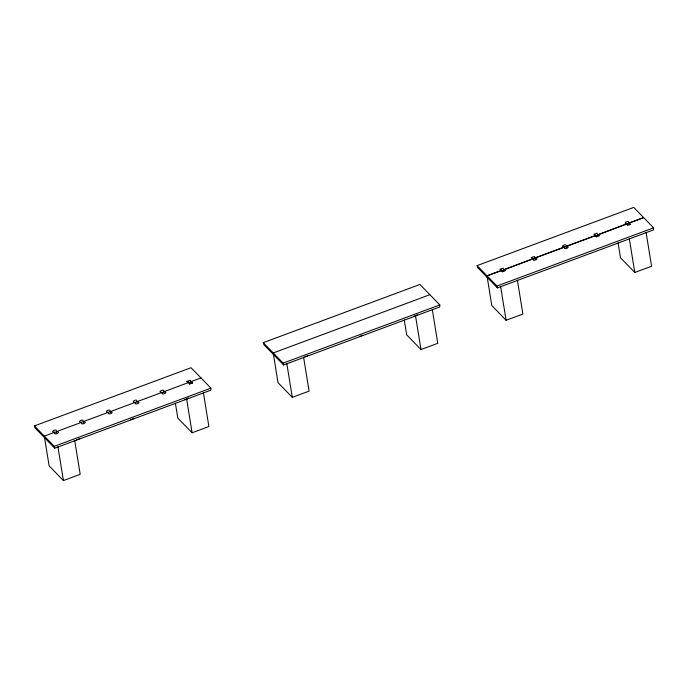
<?xml version="1.0" encoding="UTF-8"?>
<svg xmlns="http://www.w3.org/2000/svg" width="688" height="688" viewBox="0 0 688 688"><rect width="100%" height="100%" fill="white"/><g stroke="black" fill="none" stroke-linecap="round" stroke-linejoin="round"><path stroke-width="1.03" d="M210.915 388.144L210.846 390.199L54.739 448.198L35.14 428.039L34.4 425.915L191.058 367.719L210.915 388.144L54.249 446.34L34.4 425.915M439.795 304.913L439.727 306.968L283.619 364.967L264.003 344.783L263.255 342.658L419.921 284.462L439.795 304.913L283.138 363.109L263.255 342.658M627.422 224.727L627.275 223.815L627.568 225.337L630.681 224.314L628.849 223.213L643.736 217.7L653.6 227.84L653.531 229.904L497.424 287.894L487.826 278.012L487.078 275.897L501.956 270.367L502.36 271.898L505.594 270.599L503.504 269.739L503.797 270.642M186.921 381.333L190.481 380.395M192.597 382.863L189.346 383.973M192.416 382.967L189.811 383.887M477.085 265.611L486.949 275.759L487.431 277.608L477.833 267.735L477.085 265.611L633.751 207.415L643.607 217.563L628.746 223.084L628.892 223.935M54.894 433.173L54.748 432.262L44.324 436.132L44.944 438.118M56.45 432.597L56.296 431.677L81.597 422.286L81.752 423.197M83.3 422.621L83.153 421.701L108.455 412.301L108.601 413.221M137.015 402.669L136.869 401.749L162.17 392.349L162.316 393.269M200.991 377.936L190.576 381.797L190.696 382.571M303.589 357.21L309.084 391.119L292.297 397.354L278.004 382.648L273.196 352.978L429.871 294.705M486.949 275.759L501.887 270.264M564.513 247.749L564.47 246.949L534.757 258L534.911 258.946M595.868 235.348L566.069 246.364L566.198 247.121M503.564 269.773L533.286 258.731L533.424 259.634M533.295 258.748C531.893 262.601 540.759 258.086 534.868 258.12L564.607 247.095L564.745 247.998M564.616 247.181C563.145 250.845 572.081 246.545 566.181 246.485L595.937 235.451L596.075 236.362M597.537 235.477L597.502 234.84L627.275 223.815L627.353 224.279M76.342 439.907L79.696 438.66M184.883 399.582L188.245 398.335L188.159 397.81M308.585 355.429L305.223 356.676L305.137 356.152M359.497 336.509L362.851 335.262M413.772 316.351L417.126 315.104L417.04 314.579M487.078 275.897L496.942 286.036L653.6 227.84M44.488 437.267L49.123 465.879L63.416 480.585L80.195 474.35L74.708 440.44M175.406 403.237L177.805 418.072L192.098 432.778L208.885 426.543L203.39 392.633M404.286 320.006L406.685 334.841L420.987 349.547L437.766 343.312L432.279 309.402M487.173 276.963L491.808 305.575L506.101 320.281L522.889 314.046L517.393 280.136M618.091 242.933L620.49 257.768L634.783 272.474L651.57 266.239L646.075 232.329M597.777 235.726L597.545 234.857L599.575 235.683L596.341 236.982L595.946 235.477M595.851 236.104L595.817 235.313L593.83 234.333L597.064 233.189L597.433 234.883M564.487 247.078C558.475 246.966 567.824 242.228 566.129 246.734M533.2 259.376L533.2 258.611L531.179 257.613L534.473 256.469L534.817 258.37M501.87 271.02L501.827 270.229L499.849 269.249L503.195 268.122L503.547 270.393M192.563 382.519L190.653 381.814L192.683 382.623M186.947 381.565L188.985 382.313M187.059 381.668L188.89 382.304M135.287 402.308C129.292 402.368 138.15 397.767 136.817 401.646M83.214 421.744C89.13 421.675 80.341 426.25 81.648 422.389M56.339 431.711C62.264 431.591 53.569 436.261 54.791 432.365M54.722 432.236C48.719 432.356 57.568 427.669 56.253 431.574M566.138 246.459L566.439 247.37M534.851 258.112L535.126 258.998M110.063 411.768C116.031 411.759 107.027 416.231 108.506 412.413M81.58 422.26C75.594 422.38 84.418 417.693 83.11 421.598M190.344 380.197L190.524 381.694M163.761 391.807C169.695 391.79 160.897 396.314 162.213 392.452M108.429 412.284C102.452 412.327 111.31 407.752 109.96 411.622M628.815 223.187L629.107 224.107M627.215 223.72L627.172 224.46M162.144 392.332C156.15 392.513 164.948 387.731 163.675 391.67M136.895 401.775C142.872 401.783 133.997 406.281 135.364 402.437M189.166 383.887L189.054 382.433M273.188 352.867L273.824 354.888M496.942 286.036L497.424 287.894M283.138 363.109L283.619 364.967M54.249 446.34L54.739 448.198M628.918 223.239L628.987 223.677M629.296 238.564L634.783 272.474M597.468 235.09L627.138 223.677C621.307 223.738 630.096 219.214 628.746 223.058M503.487 270.006L533.166 258.688M501.965 270.418L502.094 271.27M500.606 286.371L506.101 320.281M415.492 315.637L420.987 349.547M286.801 363.445L292.297 397.354M189.166 383.276L189.019 382.382L163.727 391.773L163.873 392.693M186.611 398.868L192.098 432.778M135.459 403.245L135.312 402.325L110.011 411.725L110.157 412.645M133.885 417.977L133.971 418.493L130.617 419.74L130.531 419.224M57.921 446.675L63.416 480.585"/></g></svg>
